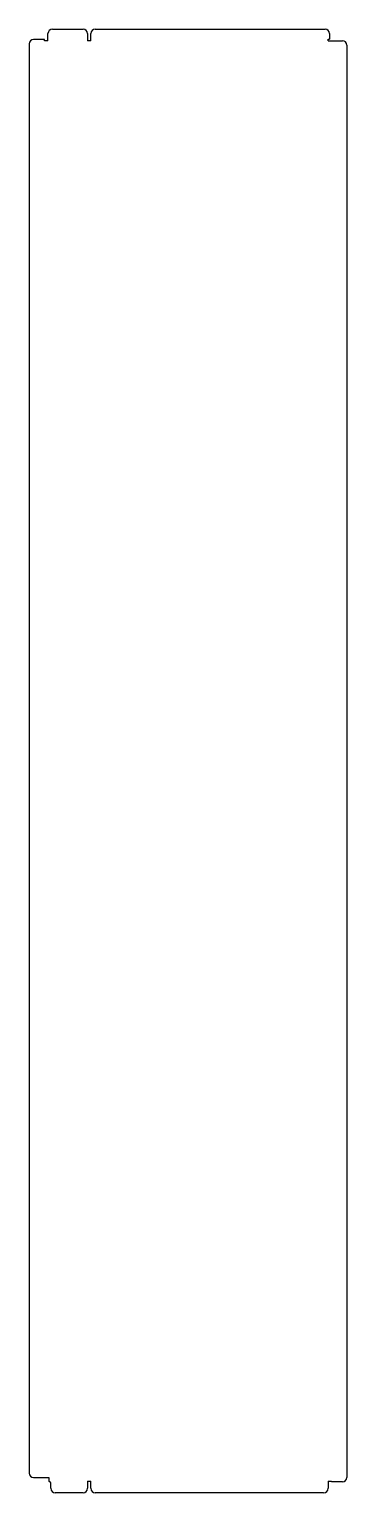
# Model space of a CAD drawing. Header units: millimetres. Extents: x -70 to 363, y -756 to 1242.
import ezdxf

# ---------------------------------------------------------------- set-up
doc = ezdxf.new("R2010")
doc.units = ezdxf.units.MM
doc.layers.add('Visível_(ANSI)', color=7, linetype='Continuous')

msp = doc.modelspace()

# ---------------------------------------------------------------- linework, layer by layer
at = {"layer": 'Visível_(ANSI)', "color": 7, "linetype": 'Continuous'}
for p, q in [((-38.8, 1242.3), (3.2, 1242.3)), ((19.7, 1242.3), (333.7, 1242.3)), ((-70.4, 1222.3), (-70.4, -729.7)), ((-49.4, 1228.3), (-64.4, 1228.3)), ((-49.4, 1226.7), (-49.4, 1228.3)), ((-44.8, 1226.7), (-49.4, 1226.7)), ((-44.8, 1226.7), (-44.8, 1236.3)), ((9.2, 1236.3), (9.2, 1226.7)), ((13.7, 1226.7), (9.2, 1226.7)), ((13.7, 1226.7), (13.7, 1236.3)), ((337.7, 1228.9), (339.7, 1228.9)), ((337.7, 1226.7), (337.7, 1228.9)), ((337.7, 1226.7), (357.2, 1226.7)), ((339.7, 1236.3), (339.7, 1228.9)), ((363.2, 1220.7), (363.2, -735.7)), ((-64.4, -735.7), (-43.8, -735.7)), ((-43.8, -735.7), (-43.8, -740.8)), ((-40.8, -743.1), (-43.8, -740.8)), ((-40.8, -750.4), (-40.8, -743.1)), ((3.2, -756.4), (-34.8, -756.4)), ((9.2, -740.8), (9.2, -750.4)), ((9.2, -740.8), (13.7, -740.8)), ((13.7, -750.4), (13.7, -740.8)), ((331.7, -756.4), (19.7, -756.4)), ((337.7, -740.8), (337.7, -750.4)), ((337.7, -740.8), (342.2, -740.8)), ((342.2, -740.8), (342.2, -741.7)), ((357.2, -741.7), (342.2, -741.7))]:
    msp.add_line(p, q, dxfattribs=at)
for centre, start, end in [((-38.8, 1236.3), 90, 180), ((3.2, 1236.3), 0, 90), ((19.7, 1236.3), 90, 180), ((333.7, 1236.3), 0, 90), ((-64.4, 1222.3), 90, 180), ((357.2, 1220.7), 0, 90), ((-64.4, -729.7), 180, 270), ((357.2, -735.7), 270, 0), ((-34.8, -750.4), 180, 270), ((3.2, -750.4), 270, 360), ((19.7, -750.4), 180, 270), ((331.7, -750.4), 270, 0)]:
    msp.add_arc(centre, 6, start, end, dxfattribs=at)

doc.saveas('drawing.dxf')
